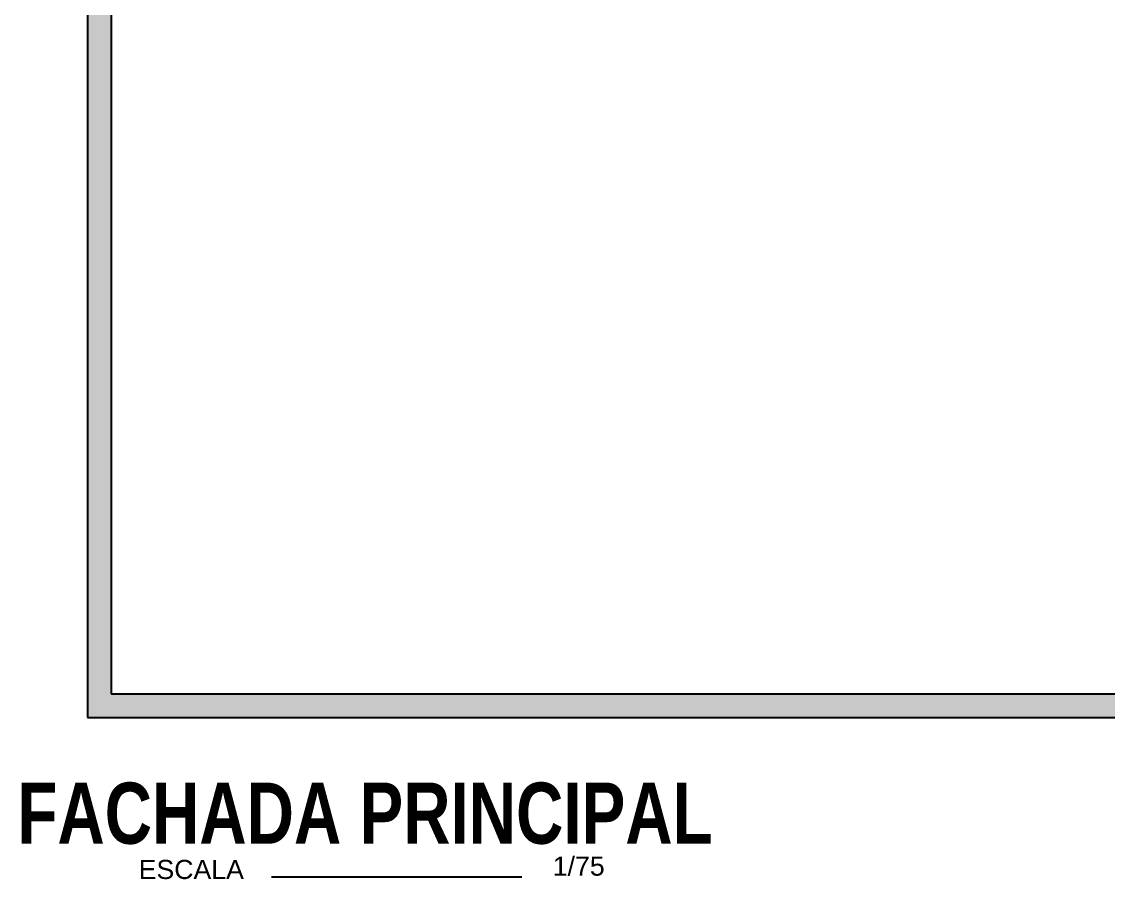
# Model space of a CAD drawing. Header units: inches. Extents: x 5.4 to 65.7, y -9.8 to 26.8.
# Drawn here: x 36.4 to 43.25, y -9.85 to -4.44 of the extents above; entities that cross this region are included whole.
import ezdxf
from ezdxf.enums import TextEntityAlignment as Align

# ---------------------------------------------------------------- set-up
doc = ezdxf.new("R2010")
doc.units = ezdxf.units.IN
doc.header["$MEASUREMENT"] = 0
doc.styles.add('ROUND3', font='swisse.ttf')
doc.styles.add('TALLER', font='')
doc.styles.get('TALLER').set_extended_font_data('Haettenschweiler', bold=True)

msp = doc.modelspace()

# ---------------------------------------------------------------- hatches: boundary and pattern name
msp.add_hatch(color=256).paths.add_polyline_path([(48.0146, -2.4096), (47.8646, -2.4096), (47.8646, -3.9147), (47.8646, -4.1275), (43.1646, -4.1275), (43.1646, -4.2775), (44.6746, -4.2775), (44.6746, -8.6775), (44.8246, -8.6775), (44.8246, -7.0275), (46.4246, -7.0275), (46.4246, -8.6775), (46.5746, -8.6775), (46.5746, -7.0275), (47.8646, -7.0275), (47.8646, -8.6775), (46.5746, -8.6775), (36.9646, -8.6775), (36.9646, -4.2775), (38.3146, -4.2775), (38.3146, -4.1275), (38.0779, -4.1275), (36.8146, -4.1275), (36.8146, -8.8275), (48.0146, -8.8275), (48.0146, -4.2775), (47.8646, -4.2775), (47.8646, -6.8775), (44.8246, -6.8775), (44.8246, -4.2775), (48.0146, -4.2775), (48.0146, -4.1275)])

# ---------------------------------------------------------------- linework, layer by layer
for p, q in [((36.8146, -4.1275), (36.8146, -8.8275)), ((36.9646, -4.2775), (36.9646, -8.6775)), ((36.9646, -8.6775), (47.4646, -8.6775)), ((36.8146, -8.8275), (48.0146, -8.8275)), ((37.9766, -9.8325), (39.5558, -9.8325))]:
    msp.add_line(p, q)

# ---------------------------------------------------------------- texts
for s, height, style, p in [('FACHADA PRINCIPAL', 0.385486, 'TALLER', (38.5655, -9.4309)), ('ESCALA', 0.12046, 'ROUND3', (37.4697, -9.786)), ('1/75', 0.12046, 'ROUND3', (39.9138, -9.7626))]:
    msp.add_text(s, height=height, dxfattribs=dict(style=style)).set_placement(p, align=Align.MIDDLE)

doc.saveas('drawing.dxf')
